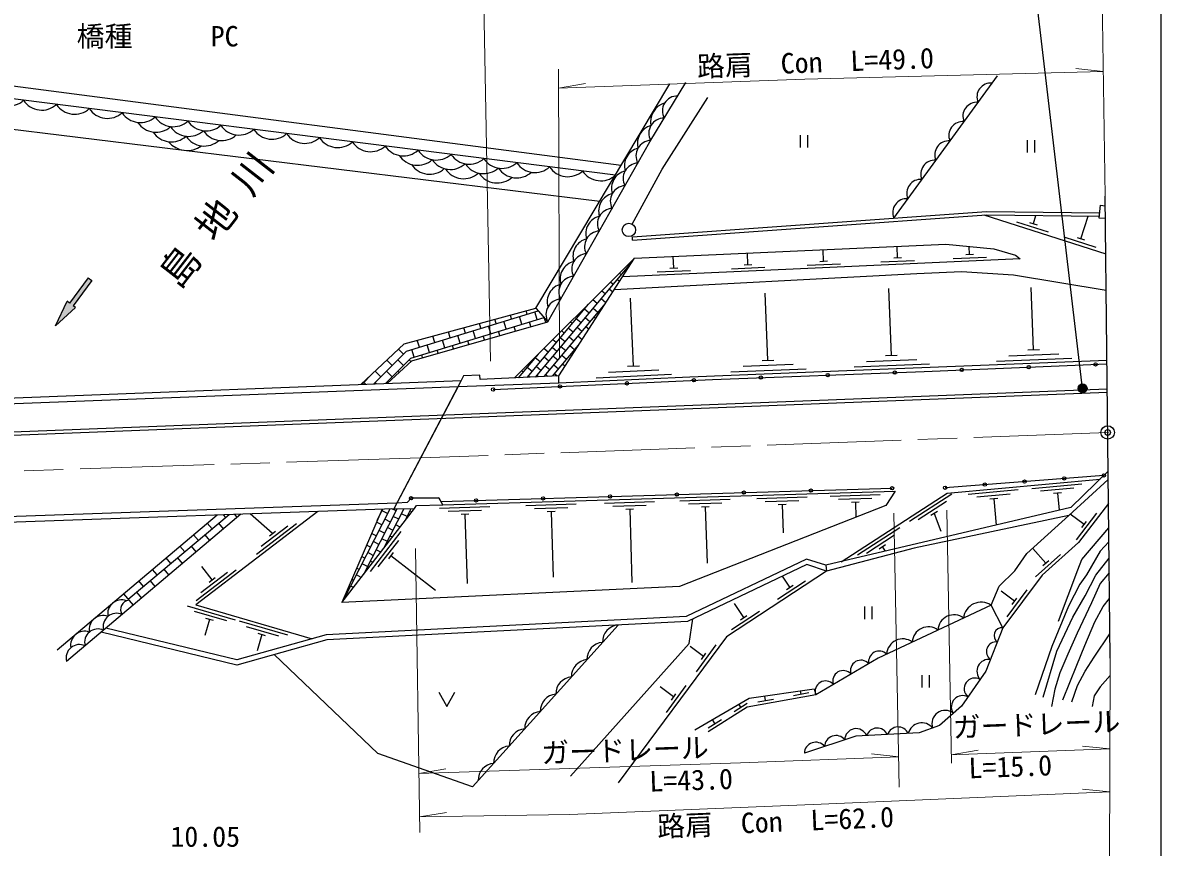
# Model space of a CAD drawing. Units: millimetres at full size, sheet at 1:1000; details may follow other scales. Extents: x 40000 to 680000, y 20000 to 380000.
# Drawn here: x 477069 to 579000, y 244012 to 317820 of the extents above; entities that cross this region are included whole.
import ezdxf
from ezdxf.enums import TextEntityAlignment as Align

# ---------------------------------------------------------------- set-up
doc = ezdxf.new("R2010")
doc.units = ezdxf.units.MM
doc.header["$LTSCALE"] = 1000
doc.header["$PDMODE"] = 32
doc.header["$PDSIZE"] = 500
doc.linetypes.add('CHAIN', pattern=[18.5, 12, -1.5, 3.5, -1.5])
for name, color, linetype, lineweight in [('M-BGD', 7, 'Continuous', 25), ('M-BMK', 2, 'CHAIN', 13), ('M-BMK-OTRS', 5, 'Continuous', 25), ('M-BMK-SRVR', 3, 'Continuous', 25), ('M-STR-HTXT', 7, 'Continuous', 13), ('M-STR-STR1', 1, 'Continuous', 25), ('M-STR-STRC', 7, 'Continuous', 25), ('M-TTL-BAND', 7, 'Continuous', 25)]:
    doc.layers.add(name, color=color, linetype=linetype, lineweight=lineweight)
doc.layers.add('M-BMK-HTXT', color=7, linetype='Continuous')
doc.layers.add('M-OTRS', color=6, linetype='Continuous')
doc.styles.add('ＭＳ ゴシック', font='')
doc.styles.get('ＭＳ ゴシック').set_extended_font_data('MS Gothic')

msp = doc.modelspace()

# ---------------------------------------------------------------- hatches: boundary and pattern name
at = {"layer": 'M-BGD'}
msp.add_hatch(color=256, dxfattribs=at).paths.add_polyline_path([(481572, 292490), (483245, 294749), (482925, 294986), (481253, 292726), (481032, 292890), (479986, 290681), (481793, 292326)])
at = {"layer": 'M-STR-STRC'}
msp.add_hatch(color=256, dxfattribs=at).paths.add_polyline_path([(572292, 285308, 1), (571617, 284878, 0.41421), (572170, 284756, 0.41421)])

# ---------------------------------------------------------------- linework, layer by layer
at = {"layer": 'M-BGD'}
for p, q in [((459333, 314358), (530660, 305060)), ((555057, 300340), (564326, 313064)), ((546666, 307757), (546666, 306639)), ((547333, 307757), (547333, 306639)), ((566982, 307319), (566982, 306201)), ((567648, 307319), (567648, 306201)), ((563104, 300618), (574027, 297149)), ((566030, 300004), (568889, 299095)), ((567217, 299941), (567884, 299729)), ((567550, 299835), (567787, 300580)), ((571808, 298483), (572456, 300521)), ((531673, 298358), (531652, 298657)), ((555394, 296781), (555347, 297797)), ((561848, 297077), (561815, 297791)), ((570288, 298651), (573147, 297743)), ((571475, 298589), (572142, 298377)), ((535357, 295875), (535311, 296893)), ((542000, 296172), (541954, 297193)), ((548776, 296478), (548729, 297499)), ((555044, 296765), (555743, 296797)), ((560363, 296709), (563360, 296846)), ((561498, 297061), (562197, 297093)), ((522981, 286108), (531666, 296459)), ((531115, 295604), (531018, 295686)), ((531378, 296115), (531293, 296186)), ((533871, 295508), (536868, 295642)), ((535007, 295859), (535706, 295890)), ((540515, 295805), (543512, 295939)), ((541650, 296156), (542349, 296188)), ((547291, 296110), (550288, 296247)), ((548426, 296462), (549125, 296494)), ((553909, 296413), (556906, 296550)), ((482925, 294986), (481253, 292726)), ((483245, 294749), (481572, 292490)), ((482925, 294986), (483245, 294749)), ((529938, 294399), (529700, 294598)), ((530504, 294655), (530298, 294828)), ((530658, 295257), (530496, 295392)), ((529218, 293541), (528903, 293805)), ((529892, 293706), (529578, 293970)), ((543792, 287603), (543553, 293614)), ((554839, 288042), (554601, 294020)), ((567577, 288549), (567356, 294106)), ((479986, 290681), (481032, 292890)), ((481253, 292726), (481032, 292890)), ((522222, 286074), (527711, 292617)), ((523739, 286141), (529244, 292701)), ((527709, 292614), (527709, 292614)), ((528498, 292683), (528107, 293011)), ((529280, 292757), (528858, 293112)), ((531749, 287092), (531470, 293171)), ((481793, 292326), (479986, 290681)), ((481793, 292326), (481572, 292490)), ((511423, 288430), (523223, 292038)), ((520842, 291310), (520736, 291657)), ((522219, 291731), (522126, 292035)), ((523118, 291253), (522908, 291941)), ((523017, 292277), (524075, 291055)), ((526989, 291756), (526912, 291820)), ((527778, 291825), (527349, 292185)), ((528567, 291894), (528138, 292254)), ((528975, 292283), (528927, 292323)), ((511806, 287794), (523739, 291443)), ((516711, 290047), (516565, 290524)), ((518088, 290468), (517955, 290902)), ((518987, 289990), (518777, 290678)), ((519465, 290889), (519346, 291280)), ((520364, 290411), (520154, 291099)), ((521174, 290223), (521053, 290621)), ((521741, 290832), (521531, 291520)), ((522559, 290620), (522430, 291042)), ((523891, 291002), (523765, 291412)), ((526269, 290898), (526116, 291026)), ((527058, 290967), (526629, 291327)), ((527127, 290178), (526698, 290538)), ((527847, 291036), (527418, 291396)), ((527751, 290385), (527487, 290607)), ((528363, 291334), (528207, 291465)), ((513957, 289205), (513784, 289769)), ((515334, 289626), (515175, 290146)), ((516233, 289148), (516022, 289836)), ((517610, 289569), (517399, 290257)), ((518405, 289430), (518299, 289779)), ((519790, 289827), (519676, 290200)), ((525618, 289251), (525189, 289611)), ((525549, 290040), (525319, 290233)), ((526338, 290109), (525909, 290469)), ((526407, 289320), (525978, 289680)), ((527140, 289436), (526767, 289749)), ((511153, 288160), (510717, 288597)), ((512102, 287885), (511891, 288573)), ((512580, 288784), (512394, 289391)), ((513479, 288306), (513268, 288994)), ((514252, 288240), (514167, 288516)), ((514856, 288727), (514645, 289415)), ((515636, 288636), (515544, 288937)), ((517021, 289033), (516921, 289358)), ((524109, 288324), (523727, 288645)), ((524898, 288393), (524469, 288753)), ((524498, 286174), (526822, 288943)), ((524829, 289182), (524523, 289439)), ((525687, 288462), (525258, 288822)), ((526476, 288531), (526047, 288891)), ((567052, 288528), (568102, 288570)), ((508474, 285481), (511423, 288430)), ((509533, 285522), (511806, 287794)), ((510135, 287142), (509666, 287611)), ((511153, 287142), (510644, 287651)), ((511823, 287490), (511662, 287651)), ((512867, 287843), (512790, 288095)), ((521463, 286041), (523246, 288166)), ((522601, 287397), (522532, 287455)), ((523389, 287466), (522960, 287826)), ((524178, 287535), (523749, 287895)), ((524967, 287604), (524538, 287964)), ((525756, 287673), (525327, 288033)), ((526222, 288013), (526116, 288102)), ((543268, 287582), (544317, 287624)), ((552609, 287503), (557105, 287682)), ((554314, 288021), (555363, 288063)), ((564241, 287516), (570985, 287784)), ((565347, 288010), (569843, 288189)), ((509117, 286124), (508615, 286626)), ((510135, 286124), (509626, 286633)), ((510761, 286516), (510644, 286633)), ((521881, 286539), (521735, 286661)), ((522670, 286608), (522241, 286968)), ((523458, 286677), (523030, 287037)), ((524247, 286746), (523818, 287106)), ((525036, 286815), (524607, 287175)), ((525611, 287064), (525396, 287244)), ((529522, 286540), (534018, 286746)), ((531225, 287068), (532274, 287117)), ((540456, 286569), (547201, 286838)), ((541562, 287064), (546059, 287243)), ((551502, 287009), (558247, 287277)), ((507415, 285440), (508386, 286411)), ((507751, 285453), (507590, 285615)), ((508099, 286124), (508089, 286133)), ((508732, 285491), (508608, 285615)), ((509698, 285543), (509626, 285615)), ((521596, 286047), (521521, 286110)), ((522424, 286083), (522310, 286179)), ((523252, 286119), (523099, 286248)), ((524080, 286156), (523887, 286317)), ((524908, 286192), (524676, 286386)), ((528419, 286038), (535162, 286348)), ((573867, 277304), (559652, 276193)), ((571902, 276519), (567421, 276106)), ((547289, 275350), (542791, 275212)), ((553844, 275551), (549346, 275413)), ((553104, 275228), (550105, 275136)), ((560238, 275611), (556458, 273168)), ((566203, 275993), (561722, 275580)), ((565484, 275626), (562496, 275350)), ((564366, 275221), (563669, 275157)), ((571183, 276151), (568195, 275876)), ((570065, 275747), (569368, 275682)), ((569717, 275715), (569857, 274189)), ((509233, 274278), (505631, 265906)), ((505757, 266070), (509953, 274304)), ((507599, 268450), (510589, 274320)), ((508808, 273290), (509313, 274281)), ((509440, 270831), (511223, 274329)), ((510488, 274121), (510117, 274310)), ((511282, 273212), (511856, 274338)), ((518893, 274480), (514395, 274342)), ((526613, 274716), (522115, 274579)), ((525873, 274394), (522874, 274302)), ((533640, 274932), (529142, 274794)), ((532899, 274609), (529901, 274517)), ((531759, 274274), (531059, 274252)), ((531409, 274263), (531610, 267725)), ((540409, 275139), (535911, 275001)), ((539668, 274816), (536670, 274725)), ((538528, 274481), (537828, 274460)), ((538178, 274471), (538332, 269439)), ((546549, 275027), (543550, 274935)), ((545408, 274692), (544709, 274671)), ((545058, 274682), (545136, 272149)), ((551963, 274893), (551264, 274872)), ((551614, 274883), (551654, 273548)), ((559771, 274952), (557251, 273323)), ((564017, 275189), (564232, 272858)), ((494463, 273752), (480137, 261657)), ((496605, 273828), (480991, 260645)), ((486514, 266205), (495554, 273791)), ((495243, 273530), (495040, 273773)), ((496273, 273548), (496054, 273809)), ((499429, 272105), (497433, 273858)), ((508982, 273631), (508959, 273642)), ((509735, 273876), (509236, 274130)), ((509980, 273123), (509481, 273377)), ((510733, 273367), (510234, 273622)), ((511486, 273612), (510987, 273866)), ((511911, 274024), (511740, 274111)), ((518152, 274157), (515154, 274065)), ((517012, 273822), (516313, 273800)), ((516662, 273811), (516852, 267628)), ((524732, 274058), (524033, 274037)), ((524383, 274048), (524562, 268202)), ((558968, 274075), (558380, 273695)), ((558674, 273885), (559254, 272320)), ((572090, 272903), (570861, 273839)), ((571420, 271528), (573238, 273914)), ((571878, 272624), (572302, 273181)), ((494017, 272502), (493588, 273014)), ((495050, 272516), (494630, 273016)), ((498008, 270259), (501579, 272998)), ((498421, 270954), (500801, 272779)), ((499151, 271892), (499706, 272318)), ((510927, 272262), (508173, 268703)), ((509226, 272878), (508738, 273127)), ((509471, 272125), (508972, 272379)), ((510224, 272370), (509725, 272624)), ((510864, 272672), (510479, 272868)), ((555594, 272609), (551815, 270166)), ((492792, 271473), (492365, 271981)), ((493828, 271483), (493405, 271987)), ((508718, 271880), (508294, 272096)), ((508963, 271127), (508464, 271381)), ((510705, 271485), (508869, 269112)), ((509716, 271372), (509217, 271626)), ((510167, 271770), (509970, 271871)), ((555127, 271950), (552608, 270322)), ((491566, 270445), (491143, 270949)), ((492605, 270451), (492179, 270959)), ((508209, 270882), (507850, 271065)), ((508454, 270129), (507955, 270383)), ((509121, 270418), (508708, 270628)), ((509469, 270869), (509462, 270873)), ((510239, 270392), (509810, 269838)), ((554325, 271074), (553737, 270694)), ((554031, 270884), (554278, 270502)), ((568664, 269453), (567493, 270763)), ((567745, 268230), (569982, 270229)), ((490340, 269416), (489920, 269917)), ((491383, 269419), (490953, 269930)), ((494022, 267959), (493109, 269149)), ((507701, 269884), (507407, 270034)), ((507946, 269131), (507447, 269385)), ((508423, 269516), (508200, 269630)), ((510024, 270115), (514029, 267018)), ((568403, 269220), (568925, 269686)), ((489115, 268388), (488698, 268885)), ((490160, 268387), (489728, 268902)), ((492602, 266113), (496173, 268852)), ((493014, 266808), (495395, 268633)), ((493744, 267746), (494300, 268172)), ((507377, 268164), (506938, 268387)), ((507192, 268886), (506963, 269003)), ((507726, 268615), (507691, 268632)), ((545741, 267280), (545086, 268277)), ((487889, 267359), (487475, 267853)), ((488937, 267355), (488502, 267874)), ((506680, 267262), (506430, 267389)), ((506684, 267888), (506520, 267972)), ((544651, 266206), (547159, 267852)), ((545448, 267088), (546033, 267472)), ((486102, 266693), (486956, 265681)), ((487715, 266322), (487276, 266845)), ((505982, 266360), (505921, 266391)), ((506176, 266890), (506076, 266941)), ((565859, 266032), (564656, 266928)), ((565204, 264650), (566996, 267056)), ((565650, 265751), (566068, 266313)), ((496130, 264347), (491808, 265600)), ((495326, 264268), (492445, 265103)), ((505634, 265910), (505632, 265910)), ((540524, 263500), (543033, 265145)), ((541614, 264573), (540791, 265828)), ((552421, 265556), (552421, 264438)), ((553087, 265556), (553087, 264438)), ((493802, 264397), (493385, 262956)), ((494138, 264300), (493466, 264495)), ((500798, 262994), (496476, 264247)), ((541321, 264381), (541907, 264765)), ((499994, 262915), (497113, 263750)), ((498470, 263044), (498053, 261603)), ((498806, 262947), (498134, 263142)), ((538032, 261097), (536827, 261989)), ((537380, 259713), (539166, 262123)), ((537824, 260815), (538240, 261378)), ((557563, 259427), (557563, 258309)), ((558229, 259427), (558229, 258309)), ((535346, 257471), (534141, 258364)), ((534694, 256087), (536480, 258498)), ((546751, 257726), (546700, 258009)), ((535138, 257189), (535555, 257752)), ((540754, 256165), (541938, 256913)), ((542893, 257033), (544271, 257281)), ((543582, 257157), (543512, 257546)), ((546062, 257603), (547440, 257850)), ((541346, 256539), (541178, 256805)), ((538448, 254709), (539632, 255457)), ((539040, 255083), (538813, 255442))]:
    msp.add_line(p, q, dxfattribs=at)
for points in [[(530131, 304175), (461319, 312882), (461119, 312065), (457294, 312418)], [(507348, 285438), (511224, 289073), (523017, 292277), (535018, 312350)], [(509681, 285527), (511908, 287568), (524075, 291055), (533218, 307172), (536436, 312461)], [(531623, 299799), (534303, 304702), (538419, 311119)], [(454948, 310185), (457889, 309831), (458155, 310644), (463128, 310032), (466395, 309479), (528736, 301842)], [(531652, 298657), (563341, 300936), (573499, 300808)], [(573992, 300295), (573453, 300331), (573565, 301477), (573979, 301446)], [(531673, 298358), (563350, 300636), (573470, 300508)], [(531846, 296737), (559728, 297995), (563998, 297578), (565948, 297013), (566359, 296683), (546035, 295752), (530770, 295069)], [(525053, 286198), (531846, 296737), (521098, 286025)], [(530038, 293933), (557105, 295374), (561103, 295550), (565759, 295256), (574063, 293879)], [(525053, 285583), (536804, 286124), (555301, 286860), (574134, 287609)], [(519175, 284988), (538812, 285893), (557774, 286606), (574137, 287274)], [(402415, 282756), (404081, 281553), (406396, 280566), (409005, 279810), (411829, 279393), (415105, 279130), (425943, 279006), (439143, 279515), (474634, 280829), (501231, 281897), (535539, 283231), (574166, 284738)], [(402591, 282999), (404230, 281816), (406497, 280849), (409069, 280103), (411863, 279691), (415119, 279430), (425939, 279306), (439132, 279814), (474623, 281129), (501219, 282197), (535528, 283530), (574162, 285038)], [(574245, 277669), (570896, 274435), (548983, 269248)], [(574253, 276925), (570713, 273705), (556886, 270778), (549017, 268711)], [(550339, 269569), (559835, 275708), (573520, 276969)], [(514688, 274651), (555182, 275892), (554328, 274599), (535857, 267340), (505631, 265906), (512156, 274342)], [(511832, 275255), (514308, 275284), (514498, 274967), (554907, 276147)], [(574277, 274783), (571607, 271278), (568339, 268358), (564830, 263645), (563301, 259759), (561104, 256653), (559148, 254912), (557328, 254243), (551652, 253948), (547048, 252423)], [(503474, 274073), (492551, 265697), (502984, 262673)], [(564830, 263645), (563760, 265678), (564484, 267368), (565881, 268766), (566981, 270295), (570713, 273705)], [(569789, 264239), (571526, 268847), (571900, 269768), (574301, 272603)], [(574315, 271358), (573530, 270530), (572314, 268408), (571700, 267567), (570684, 265588), (569202, 261984), (567718, 257666)], [(548983, 269248), (549017, 268711), (547266, 269317), (536573, 264218), (504294, 262574), (496249, 260314), (484076, 263250)], [(548983, 269248), (547239, 269802), (536461, 264663), (504221, 263021), (496240, 260779), (484502, 263610)], [(568440, 257453), (569641, 261551), (571085, 264612), (572180, 266521), (573142, 268367), (574332, 269876)], [(549017, 268711), (540074, 262846), (530387, 249767)], [(574346, 268590), (573530, 267615), (572742, 265880), (571485, 263182), (570644, 261286), (569922, 259627), (569481, 258159), (569174, 256598)], [(570190, 257200), (571432, 260296), (572153, 262085), (573062, 264180), (573810, 265560), (574372, 266281)], [(563760, 265678), (553647, 260931), (548063, 257657), (541935, 256556), (538431, 254344)], [(526116, 250384), (536747, 262264), (537070, 264455)], [(530370, 263902), (517347, 249427), (508855, 252413), (499587, 261251)], [(570992, 257037), (571499, 258505), (572194, 259787), (572982, 261041), (574408, 263111)], [(574426, 259386), (573542, 258372), (573008, 257571), (572808, 256597)], [(514326, 257900), (515042, 256604), (515757, 257900)], [(537236, 254534), (542111, 257343), (547912, 258185), (548063, 257657)]]:
    msp.add_lwpolyline(points, dxfattribs=at)
for centre, radius in [((531335, 299272), 600), ((549147, 286282), 150), ((555143, 286507), 150), ((561138, 286743), 150), ((567133, 286988), 150), ((573128, 287233), 150), ((525169, 285265), 150), ((531162, 285541), 150), ((537156, 285817), 150), ((543151, 286056), 150), ((519175, 284988), 150), ((573867, 277304), 150), ((554907, 276147), 150), ((559652, 276193), 150), ((563206, 276471), 150), ((566760, 276749), 150), ((570313, 277026), 150), ((511832, 275255), 150), ((523649, 275235), 150), ((529647, 275410), 150), ((535644, 275585), 150), ((541642, 275760), 150), ((547639, 275935), 150), ((517652, 275059), 150)]:
    msp.add_circle(centre, radius, dxfattribs=at)
for centre, radius, start, end in [((563742, 311180), 1243, 84.75631, 203.09626), ((475825, 312329), 1955, 213.40772, 312.16962), ((535676, 309923), 1344, 88.40509, 208.76743), ((478769, 311957), 1955, 213.40772, 312.16962), ((481713, 311584), 1955, 213.40772, 312.16962), ((484657, 311212), 1955, 213.40772, 312.16962), ((535073, 308916), 1809, 107.00587, 190.18696), ((562485, 309455), 1243, 84.75631, 203.09626), ((487601, 310839), 1955, 213.40772, 312.16962), ((488988, 309976), 1955, 213.40772, 312.16962), ((490545, 310467), 1955, 213.40772, 312.16962), ((493490, 310094), 1955, 213.40772, 312.16962), ((534461, 307933), 1344, 88.40509, 208.76743), ((561228, 307730), 1243, 84.75631, 203.09626), ((490374, 309113), 1955, 213.40772, 312.16962), ((491932, 309604), 1955, 213.40772, 312.16962), ((494876, 309231), 1955, 213.40772, 312.16962), ((496434, 309722), 1955, 213.40772, 312.16962), ((499378, 309349), 1955, 213.40772, 312.16962), ((502322, 308977), 1955, 213.40772, 312.16962), ((533778, 307006), 1678, 106.41316, 194.45282), ((491797, 308539), 2156, 219.28966, 306.28767), ((493318, 308741), 1955, 213.40772, 312.16962), ((505266, 308604), 1955, 213.40772, 312.16962), ((508210, 308232), 1955, 213.40772, 312.16962), ((533357, 305903), 1385, 93.06563, 207.80036), ((559971, 306004), 1243, 84.75631, 203.09626), ((511154, 307859), 1955, 213.40772, 312.16962), ((512413, 307017), 1955, 213.40772, 312.16962), ((514098, 307487), 1955, 213.40772, 312.16962), ((517042, 307114), 1955, 213.40772, 312.16962), ((532534, 305029), 1603, 103.75625, 197.10973), ((513500, 306216), 1955, 213.40772, 312.16962), ((515357, 306644), 1955, 213.40772, 312.16962), ((518330, 306266), 1955, 213.40772, 312.16962), ((519986, 306742), 1955, 213.40772, 312.16962), ((521292, 305891), 1955, 213.40772, 312.16962), ((522930, 306369), 1955, 213.40772, 312.16962), ((525874, 305997), 1955, 213.40772, 312.16962), ((532206, 303874), 1385, 93.06563, 207.80036), ((558714, 304279), 1243, 84.75631, 203.09626), ((516549, 305817), 1955, 213.40772, 312.16962), ((519556, 305431), 1955, 213.40772, 312.16962), ((528819, 305624), 1955, 213.40772, 312.16962), ((531383, 303000), 1603, 103.75625, 197.10973), ((557457, 302553), 1243, 84.75631, 203.09626), ((531055, 301845), 1385, 93.06563, 207.80036), ((530232, 300971), 1603, 103.75625, 197.10973), ((556200, 300828), 1243, 84.75631, 203.09626), ((529904, 299816), 1385, 93.06563, 207.80036), ((529081, 298943), 1603, 103.75625, 197.10973), ((528753, 297787), 1385, 93.06563, 207.80036), ((527930, 296914), 1603, 103.75625, 197.10973), ((527602, 295758), 1385, 93.06563, 207.80036), ((526779, 294885), 1603, 103.75625, 197.10973), ((526451, 293730), 1385, 93.06563, 207.80036), ((525628, 292856), 1603, 103.75625, 197.10973), ((525300, 291701), 1385, 93.06563, 207.80036), ((485918, 264903), 1249, 69.85888, 190.49117), ((486642, 265311), 820, 94.37114, 214.53499), ((562880, 264369), 1581, 56.3396, 174.29567), ((484260, 263503), 1249, 69.85888, 190.49117), ((485462, 263762), 1196, 65.03453, 195.31551), ((560441, 263388), 1430, 52.74832, 177.55133), ((482601, 262102), 1249, 69.85888, 190.49117), ((483803, 262361), 1196, 65.03453, 195.31551), ((530492, 262392), 1515, 94.62863, 181.41684), ((558146, 262311), 1430, 52.74832, 177.55133), ((564724, 262958), 695, 81.25117, 235.796), ((482144, 260961), 1196, 65.03453, 195.31551), ((529099, 260844), 1515, 94.62863, 181.41684), ((555852, 261234), 1430, 52.74832, 177.55133), ((564209, 261531), 862, 81.69894, 235.34823), ((553751, 260616), 955, 45.29575, 190.55005), ((527707, 259296), 1515, 94.62863, 181.41684), ((552111, 259823), 935, 41.39131, 199.36062), ((563574, 259756), 1077, 82.26502, 222.6495), ((526314, 257748), 1515, 94.62863, 181.41684), ((550528, 258895), 935, 41.39131, 199.36062), ((562303, 258207), 949, 59.62595, 229.84203), ((548945, 257967), 935, 41.39131, 199.36062), ((524921, 256200), 1515, 94.62863, 181.41684), ((561236, 256555), 1032, 63.87984, 209.45749), ((523529, 254652), 1515, 94.62863, 181.41684), ((559654, 255078), 1186, 51.98241, 199.27775), ((557569, 253895), 1248, 39.32147, 166.22387), ((522136, 253105), 1515, 94.62863, 181.41684), ((549868, 253000), 1012, 37.93534, 178.71712), ((551684, 253608), 1018, 22.60219, 179.20144), ((553576, 253675), 1006, 24.71534, 161.22208), ((555443, 253772), 1006, 24.71534, 161.22208), ((520744, 251557), 1515, 94.62863, 181.41684), ((548059, 252401), 1012, 37.93534, 178.71712), ((519351, 250009), 1515, 94.62863, 181.41684)]:
    msp.add_arc(centre, radius, start, end, dxfattribs=at)
at = {"layer": 'M-BMK'}
msp.add_lwpolyline([(574206, 281144), (512682, 278866), (474669, 277633), (452783, 276911), (429300, 276079), (408018, 275245), (375064, 274286), (343922, 272935), (333723, 272789), (326297, 272983), (322153, 273150), (317593, 273379), (312448, 273907), (307136, 274630), (301296, 275771), (295916, 277086), (291773, 278226), (285237, 280367), (276813, 284073)], dxfattribs=at)
at = {"layer": 'M-BMK-OTRS'}
msp.add_line((574432, 260935), (573969, 302295), dxfattribs=at)
at = {"layer": 'M-BMK-SRVR'}
msp.add_circle((574206, 281144), 600, dxfattribs=at)
at = {"layer": 'M-OTRS'}
msp.add_point((574206, 281144), dxfattribs=at)
at = {"layer": 'M-STR-HTXT'}
for p, q in [((573969, 302295), (573702, 320707)), ((518935, 287539), (518351, 319548)), ((525125, 287766), (525021, 313657)), ((573807, 313460), (571368, 313740)), ((525028, 311963), (527445, 312395)), ((555071, 273907), (555551, 249381)), ((559812, 274172), (560213, 251540)), ((512224, 270756), (512616, 245333)), ((574432, 260935), (574365, 242374)), ((560200, 252276), (574403, 252812)), ((574403, 252812), (571960, 253062)), ((555498, 252108), (553056, 252359)), ((560200, 252276), (562617, 252709)), ((512535, 250614), (514953, 251037)), ((574389, 248971), (571945, 249210)), ((512595, 246724), (515020, 247108))]:
    msp.add_line(p, q, dxfattribs=at)
for points in [[(525028, 311963), (547104, 312784), (573807, 313460)], [(512535, 250614), (541319, 251576), (555498, 252108)], [(574389, 248971), (548564, 247881), (526051, 246931), (512595, 246724)]]:
    msp.add_lwpolyline(points, dxfattribs=at)
at = {"layer": 'M-STR-STR1'}
for p, q in [((432914, 282585), (516329, 285782)), ((432914, 282585), (516329, 285782)), ((516329, 285782), (510282, 274315)), ((432630, 282074), (516060, 285271)), ((432630, 282074), (516060, 285271)), ((516060, 285271), (510551, 274825)), ((510282, 274315), (426666, 271338)), ((510282, 274315), (426666, 271338)), ((510551, 274825), (426950, 271849)), ((510551, 274825), (426950, 271849))]:
    msp.add_line(p, q, dxfattribs=at)
for points in [[(516060, 285271), (525053, 285583), (525053, 286198), (518032, 285891), (518004, 286268), (516521, 286226), (516329, 285782)], [(510282, 274315), (512156, 274342), (512311, 274609), (514688, 274651), (514308, 275284), (511832, 275255), (511495, 274862), (510551, 274825)]]:
    msp.add_lwpolyline(points, dxfattribs=at)
at = {"layer": 'M-STR-STRC'}
msp.add_line((571955, 285093), (567833, 319999), dxfattribs=at)
msp.add_circle((571955, 285093), 400, dxfattribs=at)
at = {"layer": 'M-TTL-BAND'}
msp.add_line((579000, 20000), (579000, 370000), dxfattribs=at)

# ---------------------------------------------------------------- texts
at = {"layer": 'M-BMK-HTXT', "style": 'ＭＳ ゴシック'}
msp.add_text('島 地 川', height=2566, rotation=52.146, dxfattribs=at).set_placement((491693, 293413), align=Align.BOTTOM_LEFT)
at = {"layer": 'M-STR-HTXT', "style": 'ＭＳ ゴシック'}
for s, p in [('橋種', (481895, 315149)), ('PC', (493895, 315149))]:
    msp.add_text(s, height=1833, dxfattribs=at).set_placement(p, align=Align.BOTTOM_LEFT)
for s, rotation, p in [('路肩\u3000Con\u3000L=49.0', 2.132, (537488, 312427)), ('ガードレール', 2.162, (560389, 253264)), ('ガードレール', 1.914, (523542, 250982)), ('L=15.0', 2.162, (561802, 249624)), ('L=43.0', 1.914, (533218, 248436)), ('路肩\u3000Con\u3000L=62.0', 2.416, (533926, 244384))]:
    msp.add_text(s, height=1833, rotation=rotation, dxfattribs=at).set_placement(p, align=Align.BOTTOM_LEFT)
msp.add_text('10.05', height=1833, dxfattribs=at).set_placement((493407, 243502), align=Align.BOTTOM_CENTER)

doc.saveas('drawing.dxf')
